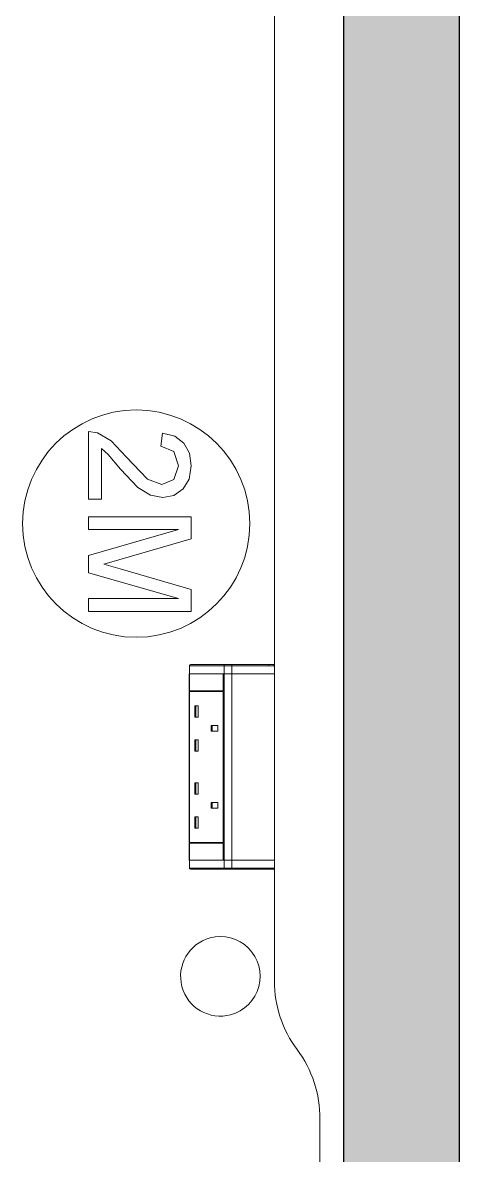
# Model space of a CAD drawing. Header units: millimetres. Extents: x 155927 to 295199, y -4084 to 97293.
# Drawn here: x 222323 to 222708, y 32719 to 33715 of the extents above; entities that cross this region are included whole.
import ezdxf

# ---------------------------------------------------------------- set-up
doc = ezdxf.new("R2010")
doc.units = ezdxf.units.MM
doc.header["$MEASUREMENT"] = 0
for name, color, linetype, lineweight in [('A-WALL-PATT', 7, 'CONTINUOUS', 9), ('I-FURN', 8, 'CONTINUOUS', 9), ('I-WALL', 7, 'CONTINUOUS', 9)]:
    doc.layers.add(name, color=color, linetype=linetype, lineweight=lineweight)

msp = doc.modelspace()

# ---------------------------------------------------------------- hatches: boundary and pattern name
at = {"layer": 'A-WALL-PATT'}
msp.add_hatch(color=256, dxfattribs=at).paths.add_polyline_path([(222605.97, 29907.61), (222707.97, 29907.61), (222707.97, 34245.61), (222605.97, 34245.61), (222605.97, 30545.81)], flags=0)

# ---------------------------------------------------------------- linework, layer by layer
at = {"layer": 'I-FURN'}
for p, q in [((222545.11, 33149.26), (222545.11, 33981.56)), ((222545.11, 33981.56), (222545.11, 33149.26)), ((222389.34, 33354.01), (222381.55, 33355.22)), ((222381.55, 33355.22), (222381.55, 33295.89)), ((222401.34, 33347.14), (222389.34, 33354.01)), ((222446.53, 33353.81), (222445.12, 33342.51)), ((222457.47, 33351.07), (222446.53, 33353.81)), ((222414.44, 33332.99), (222401.34, 33347.14)), ((222465.45, 33345.14), (222457.47, 33351.07)), ((222470.34, 33336.35), (222465.45, 33345.14)), ((222392.85, 33295.89), (222392.85, 33340.28)), ((222392.85, 33340.28), (222398.6, 33335.18)), ((222398.6, 33335.18), (222409.47, 33322.18)), ((222433.27, 33313.48), (222414.44, 33332.99)), ((222445.12, 33342.51), (222456.53, 33337.75)), ((222456.53, 33337.75), (222460.66, 33325.22)), ((222471.96, 33324.98), (222470.34, 33336.35)), ((222460.66, 33325.22), (222456.43, 33313.21)), ((222470.15, 33313.53), (222471.96, 33324.98)), ((222409.47, 33322.18), (222424.96, 33305.99)), ((222446.07, 33308.6), (222433.27, 33313.48)), ((222456.43, 33313.21), (222446.07, 33308.6)), ((222464.72, 33304.75), (222470.15, 33313.53)), ((222424.96, 33305.99), (222436.04, 33299.31)), ((222456.61, 33299.16), (222464.72, 33304.75)), ((222381.55, 33295.89), (222392.85, 33295.89)), ((222436.04, 33299.31), (222446.76, 33297.3)), ((222446.76, 33297.3), (222456.61, 33299.16)), ((222381.55, 33280.35), (222381.55, 33269.05)), ((222471.96, 33280.35), (222381.55, 33280.35)), ((222471.96, 33260.9), (222471.96, 33280.35)), ((222381.55, 33269.05), (222460.66, 33269.05)), ((222460.66, 33269.05), (222381.55, 33246.34)), ((222408.24, 33242.41), (222471.96, 33260.9)), ((222381.55, 33246.34), (222381.55, 33231.02)), ((222394.93, 33238.68), (222408.24, 33242.41)), ((222409.34, 33234.64), (222394.93, 33238.68)), ((222471.96, 33216.45), (222409.34, 33234.64)), ((222381.55, 33231.02), (222460.66, 33208.3)), ((222471.96, 33197), (222471.96, 33216.45)), ((222460.66, 33208.3), (222381.55, 33208.3)), ((222381.55, 33208.3), (222381.55, 33197)), ((222381.55, 33197), (222471.96, 33197)), ((222470.28, 33142.26), (222470.28, 33149.26)), ((222470.46, 33149.26), (222470.28, 33149.26)), ((222470.28, 33142.26), (222470.28, 33149.26)), ((222470.28, 33142.26), (222470.28, 33149.26)), ((222500.74, 33149.26), (222470.46, 33149.26)), ((222470.46, 33149.26), (222470.46, 33142.26)), ((222470.65, 33150.04), (222470.62, 33150.01)), ((222471.28, 33150.26), (222501.56, 33150.26)), ((222471.28, 33150.26), (222501.56, 33150.26)), ((222507.66, 33149.26), (222500.74, 33149.26)), ((222500.74, 33149.26), (222500.74, 33142.26)), ((222540.12, 33150.26), (222501.56, 33150.26)), ((222501.56, 33150.26), (222507.09, 33150.26)), ((222507.09, 33150.26), (222544.12, 33150.26)), ((222545.11, 33149.26), (222507.66, 33149.26)), ((222507.66, 33149.26), (222507.66, 33142.26)), ((222540.12, 33149.26), (222540.12, 33150.26)), ((222544.12, 33150.26), (222540.12, 33150.26)), ((222544.12, 33150.26), (222544.12, 33150.26)), ((222545.11, 33149.26), (222545.11, 33142.26)), ((222545.12, 33149.26), (222545.12, 33142.26)), ((222470.08, 33142.2), (222470.08, 33127.2)), ((222499.9, 33142.2), (222470.08, 33142.2)), ((222470.46, 33142.26), (222470.28, 33142.26)), ((222470.28, 32978.24), (222470.28, 33142.14)), ((222500.74, 33142.26), (222470.46, 33142.26)), ((222499.9, 33127.2), (222499.9, 33142.2)), ((222499.9, 33142.2), (222502.36, 33142.2)), ((222500.1, 33142.14), (222500.1, 33127.2)), ((222500.74, 33142.14), (222500.1, 33142.14)), ((222507.66, 33142.26), (222500.74, 33142.26)), ((222500.74, 33142.14), (222507.66, 33142.14)), ((222500.74, 32978.24), (222500.74, 33142.14)), ((222545.11, 33142.26), (222507.66, 33142.26)), ((222507.66, 33142.14), (222545.11, 33142.14)), ((222507.66, 32978.24), (222507.66, 33142.14)), ((222545.11, 32978.24), (222545.11, 33142.14)), ((222545.12, 33142.14), (222545.12, 32978.24)), ((222470.08, 33127.2), (222499.9, 33127.2)), ((222470.08, 33126.7), (222470.08, 32993.7)), ((222470.08, 33126.7), (222499.9, 33126.7)), ((222470.46, 33127.2), (222470.46, 33126.7)), ((222499.9, 32993.7), (222499.9, 33126.7)), ((222500.1, 33126.7), (222500.1, 32993.7)), ((222475.1, 33114.09), (222477.97, 33114.09)), ((222475.1, 33104.09), (222475.1, 33114.09)), ((222475.84, 33104.09), (222475.84, 33114.09)), ((222477.97, 33104.09), (222477.97, 33114.09)), ((222475.1, 33104.09), (222477.97, 33104.09)), ((222489.44, 33096.59), (222495.18, 33096.59)), ((222489.44, 33091.59), (222489.44, 33096.59)), ((222490.18, 33091.59), (222490.18, 33096.59)), ((222495.18, 33091.59), (222495.18, 33096.59)), ((222475.1, 33084.09), (222477.97, 33084.09)), ((222475.1, 33074.09), (222475.1, 33084.09)), ((222475.84, 33074.09), (222475.84, 33084.09)), ((222477.97, 33074.09), (222477.97, 33084.09)), ((222489.44, 33091.59), (222495.18, 33091.59)), ((222475.1, 33074.09), (222477.97, 33074.09)), ((222475.1, 33046.31), (222477.97, 33046.31)), ((222475.1, 33036.31), (222475.1, 33046.31)), ((222475.84, 33036.31), (222475.84, 33046.31)), ((222477.97, 33036.31), (222477.97, 33046.31)), ((222475.1, 33036.31), (222477.97, 33036.31)), ((222489.44, 33028.81), (222495.18, 33028.81)), ((222489.44, 33023.81), (222489.44, 33028.81)), ((222490.18, 33023.81), (222490.18, 33028.81)), ((222495.18, 33028.81), (222495.18, 33023.81)), ((222475.1, 33016.31), (222477.97, 33016.31)), ((222475.1, 33006.31), (222475.1, 33016.31)), ((222475.84, 33006.31), (222475.84, 33016.31)), ((222477.97, 33006.31), (222477.97, 33016.31)), ((222495.18, 33023.81), (222489.44, 33023.81)), ((222475.1, 33006.31), (222477.97, 33006.31)), ((222470.08, 32993.7), (222499.9, 32993.7)), ((222499.9, 32993.2), (222470.08, 32993.2)), ((222470.08, 32993.2), (222470.08, 32978.2)), ((222470.46, 32993.7), (222470.46, 32993.2)), ((222499.9, 32978.2), (222499.9, 32993.2)), ((222500.1, 32993.2), (222500.1, 32978.24)), ((222470.08, 32978.2), (222499.9, 32978.2)), ((222470.28, 32971.14), (222470.28, 32978.14)), ((222470.28, 32971.14), (222470.28, 32978.14)), ((222470.28, 32978.14), (222470.28, 32971.14)), ((222470.28, 32978.14), (222470.46, 32978.14)), ((222470.46, 32971.14), (222470.46, 32978.14)), ((222470.46, 32978.14), (222500.74, 32978.14)), ((222500.1, 32978.24), (222500.74, 32978.24)), ((222507.66, 32978.24), (222500.74, 32978.24)), ((222500.74, 32971.14), (222500.74, 32978.14)), ((222500.74, 32978.14), (222507.66, 32978.14)), ((222545.11, 32978.24), (222507.66, 32978.24)), ((222507.66, 32971.14), (222507.66, 32978.14)), ((222507.66, 32978.14), (222545.11, 32978.14)), ((222545.11, 32971.14), (222545.11, 32978.14)), ((222545.12, 32978.14), (222545.12, 32971.14)), ((222470.28, 32971.14), (222470.46, 32971.14)), ((222470.46, 32971.14), (222500.74, 32971.14)), ((222470.61, 32970.39), (222470.64, 32970.37)), ((222501.56, 32970.14), (222471.28, 32970.14)), ((222501.56, 32970.14), (222471.28, 32970.14)), ((222500.74, 32971.14), (222507.66, 32971.14)), ((222501.56, 32970.14), (222540.12, 32970.14)), ((222507.09, 32970.14), (222501.56, 32970.14)), ((222544.12, 32970.14), (222507.09, 32970.14)), ((222507.66, 32971.14), (222545.11, 32971.14)), ((222540.12, 32970.14), (222540.12, 32971.14)), ((222540.12, 32970.14), (222544.12, 32970.14)), ((222545.11, 32871.57), (222545.11, 32971.14)), ((222545.11, 32971.14), (222545.11, 32871.57)), ((222585.11, 32626.57), (222585.11, 32750.46)), ((222585.11, 32750.46), (222585.11, 32626.57))]:
    msp.add_line(p, q, dxfattribs=at)
at = {"layer": 'I-FURN', "flags": 128}
for points in [[(222470.42, 33149.77), (222470.4, 33149.73), (222470.38, 33149.7), (222470.36, 33149.66), (222470.35, 33149.62), (222470.33, 33149.58), (222470.32, 33149.55), (222470.31, 33149.51), (222470.3, 33149.47), (222470.29, 33149.43), (222470.29, 33149.39), (222470.28, 33149.35), (222470.28, 33149.31), (222470.28, 33149.27), (222470.28, 33149.26)], [(222501.56, 33150.26), (222501.65, 33150.26), (222501.75, 33150.26), (222501.85, 33150.26), (222501.96, 33150.26), (222502.08, 33150.26), (222502.2, 33150.26), (222502.32, 33150.26), (222502.44, 33150.26), (222502.58, 33150.26), (222502.71, 33150.26), (222502.85, 33150.26), (222502.99, 33150.26), (222503.13, 33150.26), (222503.28, 33150.26), (222503.42, 33150.26), (222503.58, 33150.26), (222503.73, 33150.26), (222503.88, 33150.26), (222504.04, 33150.26), (222504.2, 33150.26), (222504.35, 33150.26), (222504.51, 33150.26), (222504.67, 33150.26), (222504.83, 33150.26), (222504.99, 33150.26), (222505.15, 33150.26), (222505.31, 33150.26), (222505.47, 33150.26), (222505.63, 33150.26), (222505.78, 33150.26), (222505.94, 33150.26), (222506.09, 33150.26), (222506.24, 33150.26), (222506.39, 33150.26), (222506.54, 33150.26), (222506.68, 33150.26), (222506.82, 33150.26), (222506.96, 33150.26), (222507.09, 33150.26)], [(222507.09, 33150.26), (222509.87, 33150.26), (222512.57, 33150.26), (222515.18, 33150.26), (222517.71, 33150.26), (222520.14, 33150.26), (222522.47, 33150.26), (222524.7, 33150.26), (222526.82, 33150.26), (222528.83, 33150.26), (222530.74, 33150.26), (222532.53, 33150.26), (222534.2, 33150.26), (222535.75, 33150.26), (222537.17, 33150.26), (222538.47, 33150.26), (222539.65, 33150.26), (222540.69, 33150.26), (222541.61, 33150.26), (222542.39, 33150.26), (222543.04, 33150.26), (222543.55, 33150.26), (222543.93, 33150.26), (222544.12, 33150.26)], [(222544.12, 33150.26), (222544.12, 33150.26), (222544.11, 33150.26), (222544.1, 33150.26), (222544.07, 33150.26), (222544.04, 33150.26), (222544.01, 33150.26), (222543.97, 33150.26), (222543.92, 33150.26), (222543.87, 33150.26), (222543.81, 33150.26), (222543.74, 33150.26), (222543.67, 33150.26), (222543.6, 33150.26), (222543.51, 33150.26), (222543.43, 33150.26), (222543.33, 33150.26), (222543.23, 33150.26), (222543.13, 33150.26), (222543.02, 33150.26), (222542.91, 33150.26), (222542.79, 33150.26), (222542.67, 33150.26), (222542.55, 33150.26), (222542.42, 33150.26), (222542.29, 33150.26), (222542.15, 33150.26), (222542.01, 33150.26), (222541.87, 33150.26), (222541.72, 33150.26), (222541.57, 33150.26), (222541.42, 33150.26), (222541.27, 33150.26), (222541.12, 33150.26), (222540.96, 33150.26), (222540.8, 33150.26), (222540.65, 33150.26), (222540.49, 33150.26), (222540.33, 33150.26), (222540.17, 33150.26), (222540.12, 33150.26)], [(222545.12, 33149.26), (222545.12, 33149.3), (222545.12, 33149.34), (222545.12, 33149.38), (222545.11, 33149.42), (222545.1, 33149.46), (222545.1, 33149.5), (222545.09, 33149.54), (222545.07, 33149.57), (222545.06, 33149.61), (222545.05, 33149.65), (222545.03, 33149.69), (222545.01, 33149.72), (222544.99, 33149.76), (222544.97, 33149.79), (222544.95, 33149.82), (222544.93, 33149.86), (222544.9, 33149.89), (222544.88, 33149.92), (222544.85, 33149.95), (222544.82, 33149.98), (222544.79, 33150), (222544.76, 33150.03), (222544.73, 33150.06), (222544.7, 33150.08), (222544.66, 33150.1), (222544.63, 33150.12), (222544.6, 33150.14), (222544.56, 33150.16), (222544.52, 33150.18), (222544.49, 33150.19), (222544.45, 33150.21), (222544.41, 33150.22), (222544.37, 33150.23), (222544.33, 33150.24), (222544.29, 33150.25), (222544.25, 33150.25), (222544.21, 33150.26), (222544.17, 33150.26), (222544.13, 33150.26), (222544.12, 33150.26)], [(222470.28, 32971.14), (222470.28, 32971.1), (222470.28, 32971.06), (222470.28, 32971.02), (222470.29, 32970.98), (222470.3, 32970.94), (222470.31, 32970.9), (222470.32, 32970.86), (222470.33, 32970.82), (222470.34, 32970.79), (222470.36, 32970.75), (222470.37, 32970.71), (222470.39, 32970.68), (222470.41, 32970.64)], [(222507.09, 32970.14), (222506.96, 32970.14), (222506.82, 32970.14), (222506.68, 32970.14), (222506.54, 32970.14), (222506.39, 32970.14), (222506.24, 32970.14), (222506.09, 32970.14), (222505.94, 32970.14), (222505.78, 32970.14), (222505.63, 32970.14), (222505.47, 32970.14), (222505.31, 32970.14), (222505.15, 32970.14), (222504.99, 32970.14), (222504.83, 32970.14), (222504.67, 32970.14), (222504.51, 32970.14), (222504.35, 32970.14), (222504.2, 32970.14), (222504.04, 32970.14), (222503.88, 32970.14), (222503.73, 32970.14), (222503.58, 32970.14), (222503.42, 32970.14), (222503.28, 32970.14), (222503.13, 32970.14), (222502.99, 32970.14), (222502.85, 32970.14), (222502.71, 32970.14), (222502.57, 32970.14), (222502.44, 32970.14), (222502.32, 32970.14), (222502.2, 32970.14), (222502.08, 32970.14), (222501.96, 32970.14), (222501.85, 32970.14), (222501.75, 32970.14), (222501.65, 32970.14), (222501.56, 32970.14)], [(222544.12, 32970.14), (222543.84, 32970.14), (222543.42, 32970.14), (222542.88, 32970.14), (222542.19, 32970.14), (222541.37, 32970.14), (222540.43, 32970.14), (222539.35, 32970.14), (222538.14, 32970.14), (222536.8, 32970.14), (222535.34, 32970.14), (222533.76, 32970.14), (222532.06, 32970.14), (222530.24, 32970.14), (222528.31, 32970.14), (222526.26, 32970.14), (222524.11, 32970.14), (222521.85, 32970.14), (222519.5, 32970.14), (222517.04, 32970.14), (222514.5, 32970.14), (222511.86, 32970.14), (222509.14, 32970.14), (222507.09, 32970.14)], [(222540.12, 32970.14), (222540.28, 32970.14), (222540.44, 32970.14), (222540.6, 32970.14), (222540.76, 32970.14), (222540.92, 32970.14), (222541.07, 32970.14), (222541.23, 32970.14), (222541.38, 32970.14), (222541.53, 32970.14), (222541.68, 32970.14), (222541.83, 32970.14), (222541.97, 32970.14), (222542.11, 32970.14), (222542.25, 32970.14), (222542.38, 32970.14), (222542.51, 32970.14), (222542.64, 32970.14), (222542.76, 32970.14), (222542.88, 32970.14), (222542.99, 32970.14), (222543.1, 32970.14), (222543.21, 32970.14), (222543.31, 32970.14), (222543.4, 32970.14), (222543.49, 32970.14), (222543.57, 32970.14), (222543.65, 32970.14), (222543.72, 32970.14), (222543.79, 32970.14), (222543.85, 32970.14), (222543.91, 32970.14), (222543.96, 32970.14), (222544, 32970.14), (222544.04, 32970.14), (222544.07, 32970.14), (222544.09, 32970.14), (222544.11, 32970.14), (222544.12, 32970.14), (222544.12, 32970.14)], [(222544.12, 32970.14), (222544.16, 32970.14), (222544.2, 32970.14), (222544.24, 32970.15), (222544.28, 32970.15), (222544.32, 32970.16), (222544.36, 32970.17), (222544.4, 32970.18), (222544.44, 32970.19), (222544.48, 32970.2), (222544.51, 32970.22), (222544.55, 32970.23), (222544.59, 32970.25), (222544.62, 32970.27), (222544.66, 32970.29), (222544.69, 32970.31), (222544.72, 32970.34), (222544.75, 32970.36), (222544.78, 32970.39), (222544.81, 32970.41), (222544.84, 32970.44), (222544.87, 32970.47), (222544.89, 32970.5), (222544.92, 32970.53), (222544.94, 32970.56), (222544.97, 32970.6), (222544.99, 32970.63), (222545.01, 32970.67), (222545.02, 32970.7), (222545.04, 32970.74), (222545.06, 32970.78), (222545.07, 32970.81), (222545.08, 32970.85), (222545.09, 32970.89), (222545.1, 32970.93), (222545.11, 32970.97), (222545.12, 32971.01), (222545.12, 32971.05), (222545.12, 32971.09), (222545.12, 32971.13), (222545.12, 32971.14)], [(222544.12, 32970.14), (222544.12, 32970.14), (222544.12, 32970.14)]]:
    msp.add_lwpolyline(points, dxfattribs=at)
at = {"layer": 'I-FURN'}
for centre, radius, start, end in [((222423.43, 33274.28), 100, 90, 270), ((222423.43, 33274.28), 100, 270, 90), ((222497.53, 32876.01), 35, 105, 285), ((222497.53, 32876.01), 35, 345.29956, 105), ((222497.53, 32876.01), 35, 285, 345), ((222645.11, 32871.57), 100, 180, 216.8699), ((222645.11, 32871.57), 100, 180, 216.8699), ((222485.09, 32751.55), 100.03, 359.37439, 36.8699), ((222485.09, 32751.55), 100.03, 359.37439, 36.8699)]:
    msp.add_arc(centre, radius, start, end, dxfattribs=at)
at = {"layer": 'I-FURN', "extrusion": (0, 0, -1)}
for centre, major_axis, ratio, start_param, end_param in [((222471.28, 33149.26), (0, 1), 0.819152, 4.712389, 6.283185), ((222501.56, 33149.26), (0, 1), 0.819152, 4.712389, 6.283185), ((222507.09, 33149.26), (0, 1), 0.56467, 0, 1.570796), ((222544.12, 33149.26), (0, 1), 0.998113, 0, 1.570796), ((222471.28, 32971.14), (0, -1), 0.819152, 0, 1.570796), ((222501.56, 32971.14), (0, 1), 0.819152, 3.141593, 4.712389), ((222507.09, 32971.14), (0, 1), 0.56467, 1.570796, 3.141593), ((222544.12, 32971.14), (0, 1), 0.998113, 1.570796, 3.141593)]:
    msp.add_ellipse(centre, major_axis=major_axis, ratio=ratio, start_param=start_param, end_param=end_param, dxfattribs=at)
at = {"layer": 'I-WALL', "lineweight": 30}
for p, q in [((222605.97, 34245.61), (222605.97, 29907.61)), ((222707.97, 29907.61), (222707.97, 34245.61))]:
    msp.add_line(p, q, dxfattribs=at)

doc.saveas('drawing.dxf')
